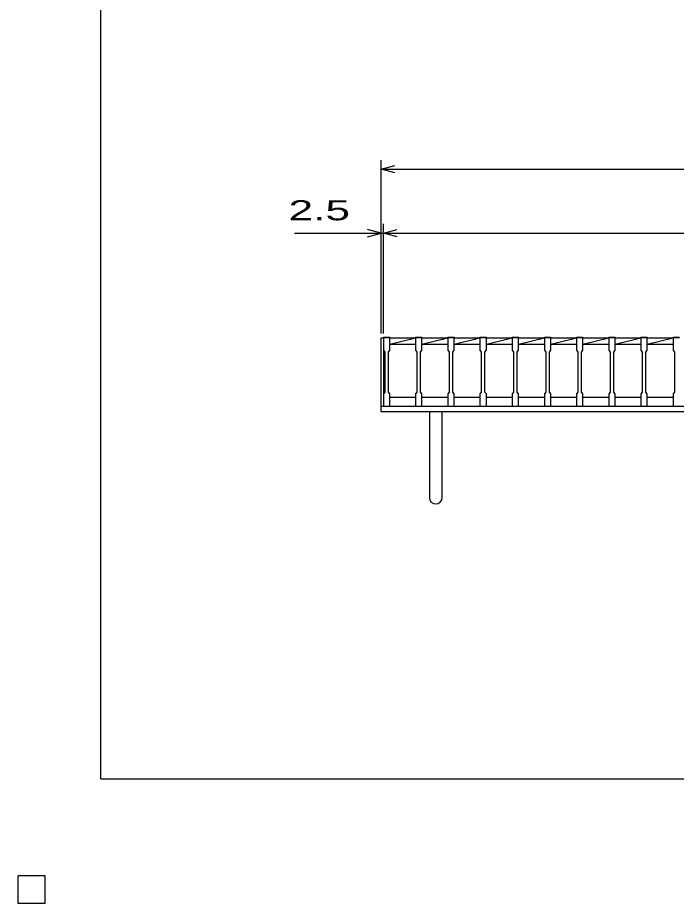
# Model space of a CAD drawing. Units: millimetres, scale not verified. Extents: x -1820 to 1731, y -1282 to 1054.
# Drawn here: x -1820 to -1098, y -1282 to -311 of the extents above; entities that cross this region are included whole.
import ezdxf
from ezdxf.enums import TextEntityAlignment as Align

# ---------------------------------------------------------------- set-up
doc = ezdxf.new("R2010")
doc.units = ezdxf.units.MM
doc.header["$LTSCALE"] = 10
for name, color, linetype, lineweight in [('0_2', 150, 'Continuous', 25), ('16', 3, 'Continuous', 25), ('19', 6, 'Continuous', 25), ('22', 4, 'Continuous', 25), ('24', 2, 'Continuous', 25), ('32', 4, 'Continuous', 25)]:
    doc.layers.add(name, color=color, linetype=linetype, lineweight=lineweight)
doc.styles.add('ベクトル', font='')
doc.styles.get('ベクトル').set_extended_font_data('ベクトル')

msp = doc.modelspace()

# ---------------------------------------------------------------- linework, layer by layer
at = {"layer": '0_2'}
for p, q in [((-1729, -1146.5), (-1729, 1053.5)), ((1731, -1146.5), (-1729, -1146.5)), ((-1790, -1252.5), (-1820, -1252.5)), ((-1820, -1252.5), (-1820, -1282.5)), ((-1790, -1252.5), (-1820, -1252.5)), ((-1820, -1252.5), (-1820, -1282.5)), ((-1790, -1252.5), (-1820, -1252.5)), ((-1820, -1252.5), (-1820, -1282.5)), ((-1790, -1252.5), (-1820, -1252.5)), ((-1820, -1252.5), (-1820, -1282.5)), ((-1790, -1252.5), (-1820, -1252.5)), ((-1820, -1252.5), (-1820, -1282.5)), ((-1790, -1282.5), (-1790, -1252.5)), ((-1790, -1282.5), (-1790, -1252.5)), ((-1790, -1282.5), (-1790, -1252.5)), ((-1790, -1282.5), (-1790, -1252.5)), ((-1790, -1282.5), (-1790, -1252.5)), ((-1820, -1282.5), (-1790, -1282.5)), ((-1820, -1282.5), (-1790, -1282.5)), ((-1820, -1282.5), (-1790, -1282.5)), ((-1820, -1282.5), (-1790, -1282.5)), ((-1820, -1282.5), (-1790, -1282.5))]:
    msp.add_line(p, q, dxfattribs=at)
at = {"layer": '16'}
for p, q in [((-1419, -662.5), (-1419, -661.8)), ((-1419, -661.8), (-1412, -661.8)), ((-1419, -662.5), (-1419, -676)), ((-1412, -662.5), (-1419, -662.5)), ((-1419, -662.5), (-1419, -727.5)), ((-1412, -661.8), (-1412, -662.5)), ((-1412, -676), (-1412, -662.5)), ((-1412, -662.5), (-1383.7, -662.5)), ((-1412, -669.5), (-1383.7, -662.5)), ((-1412, -669.5), (-1383.7, -669.5)), ((-1383.7, -662.5), (-1383.7, -661.8)), ((-1383.7, -661.8), (-1376.7, -661.8)), ((-1383.7, -662.5), (-1383.7, -676)), ((-1376.7, -662.5), (-1383.7, -662.5)), ((-1376.7, -661.8), (-1376.7, -662.5)), ((-1376.7, -676), (-1376.7, -662.5)), ((-1376.7, -662.5), (-1348.4, -662.5)), ((-1376.7, -669.5), (-1348.4, -662.5)), ((-1376.7, -669.5), (-1348.4, -669.5)), ((-1348.4, -662.5), (-1348.4, -661.8)), ((-1348.4, -661.8), (-1341.4, -661.8)), ((-1348.4, -662.5), (-1348.4, -676)), ((-1341.4, -662.5), (-1348.4, -662.5)), ((-1341.4, -661.8), (-1341.4, -662.5)), ((-1341.4, -676), (-1341.4, -662.5)), ((-1341.4, -662.5), (-1313.1, -662.5)), ((-1341.4, -669.5), (-1313.1, -662.5)), ((-1341.4, -669.5), (-1313.1, -669.5)), ((-1313.1, -662.5), (-1313.1, -661.8)), ((-1313.1, -661.8), (-1306.1, -661.8)), ((-1313.1, -662.5), (-1313.1, -676)), ((-1306.1, -662.5), (-1313.1, -662.5)), ((-1306.1, -661.8), (-1306.1, -662.5)), ((-1306.1, -676), (-1306.1, -662.5)), ((-1306.1, -662.5), (-1277.8, -662.5)), ((-1306.1, -669.5), (-1277.8, -662.5)), ((-1306.1, -669.5), (-1277.8, -669.5)), ((-1277.8, -662.5), (-1277.8, -661.8)), ((-1277.8, -661.8), (-1270.8, -661.8)), ((-1277.8, -662.5), (-1277.8, -676)), ((-1270.8, -662.5), (-1277.8, -662.5)), ((-1270.8, -661.8), (-1270.8, -662.5)), ((-1270.8, -676), (-1270.8, -662.5)), ((-1270.8, -662.5), (-1242.5, -662.5)), ((-1270.8, -669.5), (-1242.5, -662.5)), ((-1270.8, -669.5), (-1242.5, -669.5)), ((-1242.5, -662.5), (-1242.5, -661.8)), ((-1242.5, -661.8), (-1235.5, -661.8)), ((-1242.5, -662.5), (-1242.5, -676)), ((-1235.5, -662.5), (-1242.5, -662.5)), ((-1235.5, -661.8), (-1235.5, -662.5)), ((-1235.5, -676), (-1235.5, -662.5)), ((-1235.5, -662.5), (-1207.2, -662.5)), ((-1235.5, -669.5), (-1207.2, -662.5)), ((-1235.5, -669.5), (-1207.2, -669.5)), ((-1207.2, -662.5), (-1207.2, -661.8)), ((-1207.2, -661.8), (-1200.2, -661.8)), ((-1207.2, -662.5), (-1207.2, -676)), ((-1200.2, -662.5), (-1207.2, -662.5)), ((-1200.2, -661.8), (-1200.2, -662.5)), ((-1200.2, -676), (-1200.2, -662.5)), ((-1200.2, -662.5), (-1171.9, -662.5)), ((-1200.2, -669.5), (-1171.9, -662.5)), ((-1200.2, -669.5), (-1171.9, -669.5)), ((-1171.9, -662.5), (-1171.9, -661.8)), ((-1171.9, -661.8), (-1164.9, -661.8)), ((-1171.9, -662.5), (-1171.9, -676)), ((-1164.9, -662.5), (-1171.9, -662.5)), ((-1164.9, -661.8), (-1164.9, -662.5)), ((-1164.9, -676), (-1164.9, -662.5)), ((-1164.9, -662.5), (-1136.6, -662.5)), ((-1164.9, -669.5), (-1136.6, -662.5)), ((-1164.9, -669.5), (-1136.6, -669.5)), ((-1136.6, -662.5), (-1136.6, -661.8)), ((-1136.6, -661.8), (-1129.6, -661.8)), ((-1136.6, -662.5), (-1136.6, -676)), ((-1129.6, -662.5), (-1136.6, -662.5)), ((-1129.6, -661.8), (-1129.6, -662.5)), ((-1129.6, -676), (-1129.6, -662.5)), ((-1129.6, -662.5), (-1101.3, -662.5)), ((-1129.6, -669.5), (-1101.3, -662.5)), ((-1129.6, -669.5), (-1101.3, -669.5)), ((-1101.3, -662.5), (-1101.3, -661.8)), ((-1101.3, -661.8), (-1094.3, -661.8)), ((-1101.3, -662.5), (-1101.3, -676)), ((-1094.3, -662.5), (-1101.3, -662.5)), ((-1419, -676), (-1417.5, -678)), ((-1417.5, -678), (-1417.5, -722)), ((-1413.5, -678), (-1412, -676)), ((-1413.5, -722), (-1413.5, -678)), ((-1383.7, -676), (-1382.2, -678)), ((-1382.2, -678), (-1382.2, -722)), ((-1378.2, -678), (-1376.7, -676)), ((-1378.2, -722), (-1378.2, -678)), ((-1348.4, -676), (-1346.9, -678)), ((-1346.9, -678), (-1346.9, -722)), ((-1342.9, -678), (-1341.4, -676)), ((-1342.9, -722), (-1342.9, -678)), ((-1313.1, -676), (-1311.6, -678)), ((-1311.6, -678), (-1311.6, -722)), ((-1307.6, -678), (-1306.1, -676)), ((-1307.6, -722), (-1307.6, -678)), ((-1277.8, -676), (-1276.3, -678)), ((-1276.3, -678), (-1276.3, -722)), ((-1272.3, -678), (-1270.8, -676)), ((-1272.3, -722), (-1272.3, -678)), ((-1242.5, -676), (-1241, -678)), ((-1241, -678), (-1241, -722)), ((-1237, -678), (-1235.5, -676)), ((-1237, -722), (-1237, -678)), ((-1207.2, -676), (-1205.7, -678)), ((-1205.7, -678), (-1205.7, -722)), ((-1201.7, -678), (-1200.2, -676)), ((-1201.7, -722), (-1201.7, -678)), ((-1171.9, -676), (-1170.4, -678)), ((-1170.4, -678), (-1170.4, -722)), ((-1166.4, -678), (-1164.9, -676)), ((-1166.4, -722), (-1166.4, -678)), ((-1136.6, -676), (-1135.1, -678)), ((-1135.1, -678), (-1135.1, -722)), ((-1131.1, -678), (-1129.6, -676)), ((-1131.1, -722), (-1131.1, -678)), ((-1101.3, -676), (-1099.8, -678)), ((-1099.8, -678), (-1099.8, -722)), ((-1417.5, -722), (-1419, -724)), ((-1419, -724), (-1419, -737.5)), ((-1412, -724), (-1413.5, -722)), ((-1412, -737.5), (-1412, -724)), ((-1412, -727.5), (-1383.7, -727.5)), ((-1382.2, -722), (-1383.7, -724)), ((-1383.7, -724), (-1383.7, -737.5)), ((-1376.7, -724), (-1378.2, -722)), ((-1376.7, -737.5), (-1376.7, -724)), ((-1376.7, -727.5), (-1348.4, -727.5)), ((-1346.9, -722), (-1348.4, -724)), ((-1348.4, -724), (-1348.4, -737.5)), ((-1341.4, -724), (-1342.9, -722)), ((-1341.4, -737.5), (-1341.4, -724)), ((-1341.4, -727.5), (-1313.1, -727.5)), ((-1311.6, -722), (-1313.1, -724)), ((-1313.1, -724), (-1313.1, -737.5)), ((-1306.1, -724), (-1307.6, -722)), ((-1306.1, -737.5), (-1306.1, -724)), ((-1306.1, -727.5), (-1277.8, -727.5)), ((-1276.3, -722), (-1277.8, -724)), ((-1277.8, -724), (-1277.8, -737.5)), ((-1270.8, -724), (-1272.3, -722)), ((-1270.8, -737.5), (-1270.8, -724)), ((-1270.8, -727.5), (-1242.5, -727.5)), ((-1241, -722), (-1242.5, -724)), ((-1242.5, -724), (-1242.5, -737.5)), ((-1235.5, -724), (-1237, -722)), ((-1235.5, -737.5), (-1235.5, -724)), ((-1235.5, -727.5), (-1207.2, -727.5)), ((-1205.7, -722), (-1207.2, -724)), ((-1207.2, -724), (-1207.2, -737.5)), ((-1200.2, -724), (-1201.7, -722)), ((-1200.2, -737.5), (-1200.2, -724)), ((-1200.2, -727.5), (-1171.9, -727.5)), ((-1170.4, -722), (-1171.9, -724)), ((-1171.9, -724), (-1171.9, -737.5)), ((-1164.9, -724), (-1166.4, -722)), ((-1164.9, -737.5), (-1164.9, -724)), ((-1164.9, -727.5), (-1136.6, -727.5)), ((-1135.1, -722), (-1136.6, -724)), ((-1136.6, -724), (-1136.6, -737.5)), ((-1129.6, -724), (-1131.1, -722)), ((-1129.6, -737.5), (-1129.6, -724)), ((-1129.6, -727.5), (-1101.3, -727.5)), ((-1099.8, -722), (-1101.3, -724)), ((-1101.3, -724), (-1101.3, -737.5)), ((-1419, -737.5), (-1412, -737.5)), ((-1383.7, -737.5), (-1376.7, -737.5)), ((-1348.4, -737.5), (-1341.4, -737.5)), ((-1313.1, -737.5), (-1306.1, -737.5)), ((-1277.8, -737.5), (-1270.8, -737.5)), ((-1242.5, -737.5), (-1235.5, -737.5)), ((-1207.2, -737.5), (-1200.2, -737.5)), ((-1171.9, -737.5), (-1164.9, -737.5)), ((-1136.6, -737.5), (-1129.6, -737.5)), ((-1101.3, -737.5), (-1094.3, -737.5)), ((-1790, -1252.5), (-1820, -1252.5)), ((-1820, -1252.5), (-1820, -1282.5)), ((-1790, -1252.5), (-1820, -1252.5)), ((-1820, -1252.5), (-1820, -1282.5)), ((-1790, -1252.5), (-1820, -1252.5)), ((-1820, -1252.5), (-1820, -1282.5)), ((-1790, -1252.5), (-1820, -1252.5)), ((-1820, -1252.5), (-1820, -1282.5)), ((-1790, -1252.5), (-1820, -1252.5)), ((-1820, -1252.5), (-1820, -1282.5)), ((-1790, -1282.5), (-1790, -1252.5)), ((-1790, -1282.5), (-1790, -1252.5)), ((-1790, -1282.5), (-1790, -1252.5)), ((-1790, -1282.5), (-1790, -1252.5)), ((-1790, -1282.5), (-1790, -1252.5)), ((-1820, -1282.5), (-1790, -1282.5)), ((-1820, -1282.5), (-1790, -1282.5)), ((-1820, -1282.5), (-1790, -1282.5)), ((-1820, -1282.5), (-1790, -1282.5)), ((-1820, -1282.5), (-1790, -1282.5))]:
    msp.add_line(p, q, dxfattribs=at)
at = {"layer": '19'}
for p, q in [((-1421.5, -737.5), (-1421.5, -662.5)), ((-1421.5, -662.5), (-1419, -662.5)), ((-1421.5, -737.5), (-421.5, -737.5)), ((-1421.5, -743.5), (-1421.5, -737.5)), ((-421.5, -743.5), (-1421.5, -743.5)), ((-1368.5, -743.5), (-1368.5, -837.5)), ((-1354.5, -837.5), (-1354.5, -743.5))]:
    msp.add_line(p, q, dxfattribs=at)
msp.add_arc((-1361.5, -837.5), 7, 180, 0, dxfattribs=at)
at = {"layer": '22'}
for p, q in [((-1421.5, -657.5), (-1421.5, -467.5)), ((-1421.5, -477.5), (-1406.5, -473.5)), ((-1406.5, -481.5), (-1421.5, -477.5)), ((-1421.5, -477.5), (-421.5, -477.5)), ((-1421.5, -547.5), (-1436.5, -543.5)), ((-1421.5, -657.5), (-1421.5, -537.5)), ((-1419, -657.5), (-1419, -537.5)), ((-1419, -547.5), (-1404, -543.5)), ((-1516.5, -547.5), (-1421.5, -547.5)), ((-1436.5, -551.5), (-1421.5, -547.5)), ((-1421.5, -547.5), (-1419, -547.5)), ((-1404, -551.5), (-1419, -547.5)), ((-1419, -547.5), (-424, -547.5))]:
    msp.add_line(p, q, dxfattribs=at)
at = {"layer": '22', "color": 2}
for p, q in [((-1790, -1252.5), (-1820, -1252.5)), ((-1820, -1252.5), (-1820, -1282.5)), ((-1790, -1252.5), (-1820, -1252.5)), ((-1820, -1252.5), (-1820, -1282.5)), ((-1790, -1252.5), (-1820, -1252.5)), ((-1820, -1252.5), (-1820, -1282.5)), ((-1790, -1282.5), (-1790, -1252.5)), ((-1790, -1282.5), (-1790, -1252.5)), ((-1790, -1282.5), (-1790, -1252.5)), ((-1820, -1282.5), (-1790, -1282.5)), ((-1820, -1282.5), (-1790, -1282.5)), ((-1820, -1282.5), (-1790, -1282.5))]:
    msp.add_line(p, q, dxfattribs=at)
at = {"layer": '24', "color": 4}
for p, q in [((-1790, -1252.5), (-1820, -1252.5)), ((-1820, -1252.5), (-1820, -1282.5)), ((-1790, -1252.5), (-1820, -1252.5)), ((-1820, -1252.5), (-1820, -1282.5)), ((-1790, -1252.5), (-1820, -1252.5)), ((-1820, -1252.5), (-1820, -1282.5)), ((-1790, -1282.5), (-1790, -1252.5)), ((-1790, -1282.5), (-1790, -1252.5)), ((-1790, -1282.5), (-1790, -1252.5)), ((-1820, -1282.5), (-1790, -1282.5)), ((-1820, -1282.5), (-1790, -1282.5)), ((-1820, -1282.5), (-1790, -1282.5))]:
    msp.add_line(p, q, dxfattribs=at)
at = {"layer": '32'}
for p, q in [((-1790, -1252.5), (-1820, -1252.5)), ((-1820, -1252.5), (-1820, -1282.5)), ((-1790, -1252.5), (-1820, -1252.5)), ((-1820, -1252.5), (-1820, -1282.5)), ((-1790, -1252.5), (-1820, -1252.5)), ((-1820, -1252.5), (-1820, -1282.5)), ((-1790, -1252.5), (-1820, -1252.5)), ((-1820, -1252.5), (-1820, -1282.5)), ((-1790, -1252.5), (-1820, -1252.5)), ((-1820, -1252.5), (-1820, -1282.5)), ((-1790, -1282.5), (-1790, -1252.5)), ((-1790, -1282.5), (-1790, -1252.5)), ((-1790, -1282.5), (-1790, -1252.5)), ((-1790, -1282.5), (-1790, -1252.5)), ((-1790, -1282.5), (-1790, -1252.5)), ((-1820, -1282.5), (-1790, -1282.5)), ((-1820, -1282.5), (-1790, -1282.5)), ((-1820, -1282.5), (-1790, -1282.5)), ((-1820, -1282.5), (-1790, -1282.5)), ((-1820, -1282.5), (-1790, -1282.5))]:
    msp.add_line(p, q, dxfattribs=at)

# ---------------------------------------------------------------- texts
at = {"layer": '22', "color": 2, "style": 'ベクトル', "width": 1.65}
msp.add_text(' 2.5 ', height=21.99, dxfattribs=at).set_placement((-1536.5, -522.5), align=Align.MIDDLE_LEFT)

doc.saveas('drawing.dxf')
